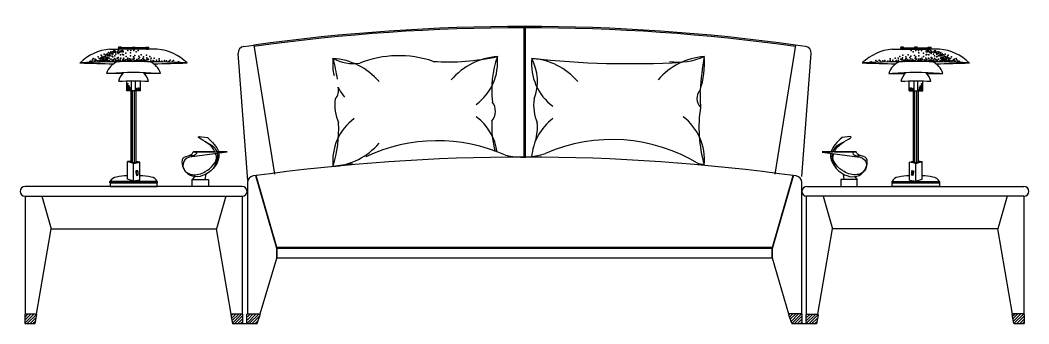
# Model space of a CAD drawing. Header units: millimetres. Extents: x 3060 to 28796, y 18778 to 36190.
# Drawn here: x 25596 to 28686, y 34043 to 34973 of the extents above; entities that cross this region are included whole.
import ezdxf

# ---------------------------------------------------------------- set-up
doc = ezdxf.new("R2010")
doc.units = ezdxf.units.MM

# ---------------------------------------------------------------- blocks, each defined once
blk = doc.blocks.new('A$C17CB0651')
for p, q in [((1543.5, 510.5), (1543.5, 910.5)), ((1548.5, 510.5), (1548.5, 910.5)), ((274.9, 840.6), (303, 840.6)), ((300.8, 844), (310, 844)), ((309.3, 846.9), (301.5, 846.9)), ((301.5, 846.9), (301.5, 846)), ((301.5, 846), (309.3, 846)), ((303, 842.9), (303, 840.6)), ((303, 842.9), (307.8, 842.9)), ((307.8, 840.6), (303, 840.6)), ((307.8, 840.6), (307.8, 842.9)), ((419.7, 840.6), (307.8, 840.6)), ((309.3, 846), (309.3, 846.9)), ((342.4, 844.4), (311.4, 844.4)), ((351.9, 844), (342.7, 844)), ((343.4, 846), (343.4, 846.9)), ((343.4, 846.9), (351.2, 846.9)), ((351.2, 846), (343.4, 846)), ((349.7, 842.9), (344.9, 842.9)), ((344.9, 840.6), (344.9, 842.9)), ((344.9, 840.6), (349.7, 840.6)), ((349.7, 842.9), (349.7, 840.6)), ((351.2, 846.9), (351.2, 846)), ((383.1, 844.4), (352.2, 844.4)), ((393.8, 844), (384.6, 844)), ((385.3, 846), (385.3, 846.9)), ((385.3, 846.9), (393.2, 846.9)), ((393.2, 846), (385.3, 846)), ((391.7, 842.9), (386.8, 842.9)), ((386.8, 840.6), (386.8, 842.9)), ((386.8, 840.6), (391.7, 840.6)), ((391.7, 842.9), (391.7, 840.6)), ((393.2, 846.9), (393.2, 846)), ((685, 849.1), (715.4, 853.2)), ((715.4, 853.2), (778.8, 457.6)), ((2375.6, 853.2), (2312.2, 457.6)), ((2406, 849.1), (2375.6, 853.2)), ((2671.5, 840.6), (2783.4, 840.6)), ((2697.4, 844), (2706.6, 844)), ((2705.9, 846.9), (2698.1, 846.9)), ((2698.1, 846.9), (2698.1, 846)), ((2698.1, 846), (2705.9, 846)), ((2699.6, 842.9), (2699.6, 840.6)), ((2699.6, 842.9), (2704.4, 842.9)), ((2704.4, 840.6), (2699.6, 840.6)), ((2704.4, 840.6), (2704.4, 842.9)), ((2705.9, 846), (2705.9, 846.9)), ((2708.1, 844.4), (2739, 844.4)), ((2739.3, 844), (2748.5, 844)), ((2747.8, 846.9), (2740, 846.9)), ((2740, 846.9), (2740, 846)), ((2740, 846), (2747.8, 846)), ((2741.5, 842.9), (2746.3, 842.9)), ((2741.5, 842.9), (2741.5, 840.6)), ((2746.3, 840.6), (2741.5, 840.6)), ((2746.3, 840.6), (2746.3, 842.9)), ((2747.8, 846), (2747.8, 846.9)), ((2748.8, 844.4), (2779.8, 844.4)), ((2790.4, 844), (2781.2, 844)), ((2781.9, 846), (2781.9, 846.9)), ((2781.9, 846.9), (2789.8, 846.9)), ((2789.8, 846), (2781.9, 846)), ((2783.4, 840.6), (2783.4, 842.9)), ((2788.3, 842.9), (2783.4, 842.9)), ((2783.4, 840.6), (2788.3, 840.6)), ((2788.3, 842.9), (2788.3, 840.6)), ((2816.4, 840.6), (2788.3, 840.6)), ((2789.8, 846.9), (2789.8, 846)), ((696.9, 438.6), (667.4, 827.8)), ((2395, 450.5), (2423.6, 827.8)), ((314.5, 766.6), (264.7, 766.6)), ((326.3, 713.4), (326.3, 742.3)), ((341.3, 713.4), (341.3, 742.6)), ((353, 713.4), (353, 742.6)), ((368.2, 713.4), (368.2, 742.3)), ((429.9, 766.6), (380.1, 766.6)), ((2661.3, 766.6), (2711.1, 766.6)), ((2723, 713.4), (2723, 742.3)), ((2738.2, 713.4), (2738.2, 742.6)), ((2749.9, 713.4), (2749.9, 742.6)), ((2764.9, 713.4), (2764.9, 742.3)), ((2776.8, 766.6), (2826.6, 766.6)), ((344.5, 713.4), (326.3, 713.4)), ((339.5, 494.9), (339.5, 713.4)), ((344.5, 494.3), (344.5, 713.4)), ((368.2, 713.4), (344.5, 713.4)), ((350.1, 494.2), (350.1, 713.4)), ((355, 494.7), (355, 713.4)), ((2723, 713.4), (2746.7, 713.4)), ((2736.2, 494.7), (2736.2, 713.4)), ((2741.2, 494.2), (2741.2, 713.4)), ((2746.7, 494.3), (2746.7, 713.4)), ((2746.7, 713.4), (2764.9, 713.4)), ((2751.7, 494.9), (2751.7, 713.4)), ((529.9, 526.7), (634.1, 526.7)), ((595.8, 526.7), (529.9, 526.7)), ((634.1, 525.6), (534.2, 511.8)), ((634.1, 526.7), (601.9, 526.7)), ((2561.3, 526.7), (2457.1, 526.7)), ((2457.1, 526.7), (2489.4, 526.7)), ((2457.1, 525.6), (2557.1, 511.8)), ((2495.4, 526.7), (2561.3, 526.7)), ((339.5, 497.4), (328.5, 496.4)), ((346.9, 491.2), (328.5, 496.4)), ((328.5, 442.4), (328.5, 496.4)), ((346.9, 491.2), (366.9, 494.8)), ((366.9, 494.8), (355, 496.8)), ((366.9, 439.7), (366.9, 494.9)), ((2724.3, 494.8), (2736.2, 496.8)), ((2724.3, 439.7), (2724.3, 494.9)), ((2744.3, 491.2), (2724.3, 494.8)), ((2744.3, 491.2), (2762.8, 496.4)), ((2751.7, 497.4), (2762.8, 496.4)), ((2762.8, 442.4), (2762.8, 496.4)), ((346.9, 436.2), (346.9, 491.2)), ((354.5, 468), (354.5, 462.1)), ((358.9, 468.7), (354.7, 468)), ((360.3, 466.9), (356.2, 466.2)), ((2731, 466.9), (2735.1, 466.2)), ((2732.3, 468.7), (2736.5, 468)), ((2736.7, 468), (2736.7, 462.1)), ((2744.3, 436.2), (2744.3, 491.2)), ((419.7, 435.4), (274.9, 435.4)), ((274.9, 435.4), (274.9, 432)), ((274.9, 432), (274.9, 435.4)), ((346.9, 436.2), (328.5, 442.4)), ((366.9, 439.7), (346.9, 436.2)), ((356.3, 454.1), (360.3, 454.8)), ((419.7, 432), (419.7, 435.4)), ((419.7, 435.4), (419.7, 432)), ((534.2, 450.2), (526.7, 441.7)), ((526.7, 441.7), (567.1, 441.7)), ((526.7, 441.7), (576.7, 441.7)), ((526.7, 420.5), (526.7, 441.7)), ((567.1, 441.7), (569.3, 457.6)), ((576.7, 441.7), (576.7, 420.5)), ((696, 432.7), (696, 30.5)), ((786, 230.5), (722.3, 453.5)), ((787, 230.6), (723.2, 453.8)), ((2304, 230.6), (2367.8, 453.8)), ((2305, 230.5), (2368.7, 453.5)), ((2395, 30.2), (2395, 432.7)), ((2564.5, 441.7), (2514.5, 441.7)), ((2514.5, 441.7), (2514.5, 420.5)), ((2524.1, 441.7), (2522, 457.6)), ((2564.5, 441.7), (2524.1, 441.7)), ((2557.1, 450.2), (2564.5, 441.7)), ((2564.5, 420.5), (2564.5, 441.7)), ((2671.5, 435.4), (2816.4, 435.4)), ((2671.5, 432), (2671.5, 435.4)), ((2671.5, 435.4), (2671.5, 432)), ((2724.3, 439.7), (2744.3, 436.2)), ((2735, 454.1), (2730.9, 454.8)), ((2744.3, 436.2), (2762.8, 442.4)), ((2816.4, 435.4), (2816.4, 432)), ((2816.4, 432), (2816.4, 435.4)), ((680, 420.5), (15, 420.5)), ((274.9, 432), (419.7, 432)), ((419.7, 432), (275.3, 432)), ((275.3, 432), (275.3, 420.5)), ((275.3, 420.5), (419.7, 420.5)), ((419.7, 420.5), (419.7, 432)), ((2410, 420.5), (3075, 420.5)), ((2671.5, 432), (2815.9, 432)), ((2671.5, 420.5), (2671.5, 432)), ((2816.4, 432), (2671.5, 432)), ((2815.9, 420.5), (2671.5, 420.5)), ((2815.9, 432), (2815.9, 420.5)), ((15, 390.5), (681, 390.5)), ((15, 390.5), (15, 30.2)), ((65.9, 390.5), (95, 290.5)), ((630.1, 390.5), (601, 290.5)), ((681, 29.9), (681, 390.5)), ((3075, 390.5), (2409, 390.5)), ((2409, 29.9), (2409, 390.5)), ((2459.9, 390.5), (2489, 290.5)), ((3024.1, 390.5), (2995, 290.5)), ((3075, 390.5), (3075, 30.2)), ((50.1, 30), (95, 290.5)), ((95, 290.5), (601, 290.5)), ((646, 29.3), (601, 290.5)), ((2444, 29.3), (2489, 290.5)), ((2995, 290.5), (2489, 290.5)), ((3039.9, 30), (2995, 290.5)), ((2304, 233.5), (786, 233.5)), ((2304, 230.5), (786, 230.5)), ((786, 200.5), (786, 230.5)), ((787, 200.3), (787, 230.6)), ((2304, 200.3), (2304, 230.6)), ((2305, 200.5), (2305, 230.5)), ((734.9, 30.1), (786, 200.5)), ((2304, 200.5), (786, 200.5)), ((2354.7, 29.8), (2305, 200.5)), ((14, 28.5), (16, 30.5)), ((14, 19.6), (24.8, 30.5)), ((14, 10.8), (33.7, 30.5)), ((14, 2), (42.5, 30.5)), ((14, 28.5), (14, 0.5)), ((14, 0.5), (46, 0.5)), ((16, 30.5), (48.8, 30.5)), ((21.3, 0.5), (50.5, 29.6)), ((30.2, 0.5), (49.3, 19.6)), ((39, 0.5), (47.5, 8.9)), ((46, 0.5), (50.8, 28.1)), ((645.6, 27.7), (650.3, 0)), ((646.2, 24.2), (651.9, 30)), ((647.5, 16.7), (660.8, 30)), ((680.4, 30), (647.5, 30)), ((648.8, 9.2), (669.6, 30)), ((650.1, 1.6), (678.4, 30)), ((650.3, 0.5), (726.1, 0.5)), ((657.7, 0.5), (682.4, 25.1)), ((666.6, 0.5), (682.4, 16.2)), ((675.4, 0.5), (682.4, 7.4)), ((682.4, 0), (682.4, 28)), ((694, 0.5), (694, 28.5)), ((696, 30.5), (733.7, 30.5)), ((696, 29.9), (696.6, 30.5)), ((696, 21.1), (705.4, 30.5)), ((696, 12.2), (714.2, 30.5)), ((696, 3.4), (723.1, 30.5)), ((701.9, 0.5), (731.9, 30.5)), ((710.8, 0.5), (732.5, 22.2)), ((719.6, 0.5), (728.7, 9.6)), ((726.1, 0.5), (735.6, 27.8)), ((2363.9, 0.5), (2354.4, 27.8)), ((2354.7, 26.9), (2358.3, 30.5)), ((2394, 30.5), (2356.3, 30.5)), ((2357, 20.3), (2367.1, 30.5)), ((2359.3, 13.8), (2376, 30.5)), ((2361.6, 7.2), (2384.8, 30.5)), ((2363.9, 0.7), (2393.6, 30.5)), ((2363.9, 0.5), (2439.7, 0.5)), ((2372.5, 0.5), (2396, 24)), ((2381.3, 0.5), (2396, 15.2)), ((2390.1, 0.5), (2396, 6.3)), ((2396, 0.5), (2396, 28.5)), ((2407.6, 26.8), (2410.8, 30)), ((2407.6, 18), (2419.7, 30)), ((2407.6, 9.1), (2428.5, 30)), ((2407.6, 0), (2407.6, 28)), ((2407.8, 0.5), (2437.4, 30)), ((2409.6, 30), (2442.5, 30)), ((2416.7, 0.5), (2444.4, 28.2)), ((2425.5, 0.5), (2442.7, 17.7)), ((2434.3, 0.5), (2440.9, 7)), ((2444.4, 27.7), (2439.7, 0)), ((3044, 0.5), (3039.2, 28.1)), ((3040.1, 22.9), (3047.7, 30.5)), ((3074, 30.5), (3041.2, 30.5)), ((3041.4, 15.3), (3056.5, 30.5)), ((3042.7, 7.8), (3065.4, 30.5)), ((3044, 0.5), (3076, 0.5)), ((3044.2, 0.5), (3074.2, 30.5)), ((3053.1, 0.5), (3076, 23.4)), ((3061.9, 0.5), (3076, 14.6)), ((3070.7, 0.5), (3076, 5.7)), ((3076, 28.5), (3076, 0.5))]:
    blk.add_line(p, q)
for centre, radius, start, end in [((1545.5, -5131.1), 6041.5, 82.10309, 97.89691), ((1545.5, -5131.1), 6037.5, 82.10309, 97.89691), ((285.8, 696.2), 144.8, 94.3429, 134.8567), ((301.7, 844.8), 1.25, 101.6154, 217.7857), ((300.5, 840.8), 3.19, 40.6856, 86.9076), ((317.6, 833.3), 12.7, 119.1208, 140.2305), ((310.2, 840.8), 3.19, 93.0924, 139.3144), ((309.1, 844.8), 1.25, 322.2143, 78.3846), ((343.6, 844.8), 1.25, 101.6154, 217.7857), ((342.5, 840.8), 3.19, 40.6856, 86.9076), ((352.2, 840.8), 3.19, 93.0924, 139.3144), ((351, 844.8), 1.25, 322.2143, 78.3846), ((376.9, 833.3), 12.7, 39.215, 60.8792), ((385.6, 844.8), 1.25, 101.6152, 217.7858), ((384.4, 840.8), 3.19, 40.6856, 86.9076), ((394.1, 840.8), 3.19, 93.0924, 139.3144), ((392.9, 844.8), 1.25, 322.2142, 78.3848), ((407.9, 693.1), 147.9, 45.5945, 85.4316), ((687.4, 829.3), 20, 96.8225, 184.3282), ((2403.6, 829.3), 20, 355.6718, 83.1775), ((2683.3, 693.1), 147.9, 94.5684, 134.4055), ((2698.3, 844.8), 1.25, 101.6152, 217.7858), ((2697.1, 840.8), 3.19, 40.6856, 86.9076), ((2714.3, 833.3), 12.7, 119.1208, 140.785), ((2706.8, 840.8), 3.19, 93.0924, 139.3144), ((2705.7, 844.8), 1.25, 322.2142, 78.3848), ((2740.2, 844.8), 1.25, 101.6154, 217.7857), ((2739.1, 840.8), 3.19, 40.6856, 86.9076), ((2748.8, 840.8), 3.19, 93.0924, 139.3144), ((2747.6, 844.8), 1.25, 322.2143, 78.3846), ((2773.6, 833.3), 12.7, 39.7695, 60.8792), ((2782.2, 844.8), 1.25, 101.6154, 217.7857), ((2781, 840.8), 3.19, 40.6856, 86.9076), ((2790.7, 840.8), 3.19, 93.0924, 139.3144), ((2789.5, 844.8), 1.25, 322.2143, 78.3846), ((2805.4, 696.2), 144.8, 45.1433, 85.6571), ((1119.3, 796), 161.9, 174.11, 192.9489), ((1021.2, 926.6), 130.2, 241.0908, 278.4042), ((943.9, 609), 204.1, 40.4189, 85.9871), ((544.8, 691), 430.9, 7.6727, 16.3954), ((1160.2, 497.7), 323.2, 71.0183, 111.7974), ((1310.4, 1515.3), 713.4, 266.3716, 282.2562), ((1476.2, 614.5), 204.1, 94.0129, 139.5811), ((1300.8, 801.5), 161.9, 306.5711, 5.89), ((1759.6, 714.6), 315.2, 160.8133, 186.5053), ((1728.2, 796), 161.9, 174.11, 233.4289), ((1869.4, 3613.3), 2816.9, 263.8398, 273.1866), ((1552.8, 609), 204.1, 40.4189, 85.9871), ((1437.3, 743), 147.3, 338.3017, 28.2264), ((2109.6, 614.5), 204.1, 94.0129, 139.5811), ((2016.9, 991.6), 190.4, 261.5028, 294.3374), ((1839.2, 797.1), 257, 341.3058, 4.6952), ((3441.5, 600.4), 1363.6, 170.8108, 175.1902), ((347.3, -2754.5), 3557.1, 87.355, 92.645), ((357.9, 5299), 4503.6, 267.776, 269.0833), ((318.3, 750.3), 56, 111.8061, 163.0823), ((376.3, 750.3), 56, 16.9177, 68.1939), ((336.6, 5299), 4503.6, 270.9167, 272.224), ((2744, -2754.5), 3557.1, 87.355, 92.645), ((2754.6, 5299), 4503.6, 267.776, 269.0833), ((2714.9, 750.3), 56, 111.8061, 163.0823), ((2773, 750.3), 56, 16.9177, 68.1939), ((2733.3, 5299), 4503.6, 270.9167, 272.224), ((347.3, -215), 984.2, 85.7804, 94.2196), ((345.7, 735), 44.5, 130.1548, 171.8287), ((347.3, -16.1), 758.8, 86.5578, 93.4422), ((348.8, 735), 44.5, 8.1713, 49.8452), ((2744, -215), 984.2, 85.7804, 94.2196), ((2742.4, 735), 44.5, 130.1548, 171.8287), ((2744, -16.1), 758.8, 86.5578, 93.4422), ((2745.5, 735), 44.5, 8.1713, 49.8452), ((937.4, 714.7), 38.2, 316.7316, 14.6494), ((1119.3, 796), 161.9, 206.2629, 219.0596), ((2110.2, 689.8), 37.2, 137.8287, 225.5264), ((4050.3, 752.8), 1968.2, 181.1124, 182.6095), ((1104.2, 670.1), 140.1, 172.4632, 202.983), ((1713, 670.1), 140.1, 172.4632, 202.983), ((1410.4, 650.8), 45.6, 319.098, 37.9167), ((2492.4, 600.7), 413, 171.2929, 195.9757), ((1119.3, 498.1), 161.9, 126.5711, 185.89), ((1300.8, 503.7), 161.9, 7.6359, 53.4289), ((1719.3, 603.9), 274.9, 176.4446, 196.2046), ((1728.2, 498.1), 161.9, 126.5711, 175.6819), ((1934.3, 503.7), 161.9, 354.11, 53.4289), ((596.4, 595.4), 379.3, 342.521, 3.0199), ((1431.8, 602.7), 152.8, 343.77, 4.7767), ((1278, 43.5), 516.8, 66.1803, 115.0578), ((1813.3, 54.7), 509.4, 58.4212, 113.5776), ((943.9, 685.2), 204.1, 274.0129, 319.5811), ((347.8, 540.1), 45.9, 259.6228, 278.9967), ((1545.5, -5488.5), 5999, 82.02988, 97.97012), ((1538.6, 737.3), 227.1, 256.796, 288.1918), ((2743.4, 540.1), 45.9, 261.0033, 280.3772), ((354.5, 466.3), 1.67, 335.6464, 90), ((400.7, 460.8), 45, 173.8166, 188.5834), ((358.6, 467.1), 1.67, 335.6464, 79.3658), ((412.6, 461.3), 52.7, 174.4239, 187.0451), ((1158.7, -746.2), 1244, 96.4814, 99.2749), ((1875.9, -985.7), 1489, 81.5237, 82.1415), ((2109.6, 690.7), 204.1, 261.6583, 265.9871), ((2732.6, 467.1), 1.67, 100.6342, 204.3536), ((2678.6, 461.3), 52.7, 352.9549, 5.5761), ((2690.5, 460.8), 45, 351.4166, 6.1834), ((2736.7, 466.3), 1.67, 90, 204.3536), ((299.2, 421.4), 28.1, 98.4064, 150.0209), ((348.2, 155.8), 298.1, 93.798, 100.2614), ((373.5, 462.1), 19, 180.0145, 204.8591), ((348.2, 155.8), 298.1, 79.7386, 86.398), ((399.8, 428), 21.2, 20.3456, 85.9287), ((716, 432.7), 20, 96.5941, 180), ((2375, 432.7), 20, 0, 83.4059), ((2691.4, 428), 21.2, 94.0713, 159.6544), ((2743, 155.8), 298.1, 93.602, 100.2614), ((2717.7, 462.1), 19, 335.1409, 359.9855), ((2743, 155.8), 298.1, 79.7386, 86.202), ((2792, 421.4), 28.1, 29.9791, 81.5936), ((15, 405.5), 15, 90, 270), ((680, 405.5), 15, 273.8226, 90), ((2410, 405.5), 15, 90, 266.1774), ((3075, 405.5), 15, 270, 90), ((16, 28.5), 2, 90, 180), ((48.8, 28.5), 2, 350.2176, 90), ((647.5, 28), 2, 90, 189.7824), ((680.4, 28), 2, 0, 90), ((696, 28.5), 2, 90, 180), ((733.7, 28.5), 2, 340.71, 90), ((2356.3, 28.5), 2, 90, 199.29), ((2394, 28.5), 2, 0, 90), ((2409.6, 28), 2, 90, 180), ((2442.5, 28), 2, 350.2176, 90), ((3041.2, 28.5), 2, 90, 189.7824), ((3074, 28.5), 2, 0, 90)]:
    blk.add_arc(centre, radius, start, end)
for points, knots in [([(595.8, 526.7), (593.7, 531.8), (585, 551.8), (523.9, 577.2), (561.8, 572.1), (575.6, 570.2)], [136.132183, 136.132183, 136.132183, 136.132183, 147.226606, 180.988529, 200.496136, 200.496136, 200.496136, 200.496136]), ([(568.2, 556.4), (578.1, 551.9), (592.6, 545.4), (600.2, 531.4), (601.9, 526.7)], [0, 0, 0, 0, 20.62058, 30.054702, 30.054702, 30.054702, 30.054702]), ([(2523, 556.4), (2513.1, 551.9), (2498.6, 545.4), (2491, 531.4), (2489.4, 526.7)], [0, 0, 0, 0, 20.62058, 30.054702, 30.054702, 30.054702, 30.054702]), ([(2495.4, 526.7), (2497.5, 531.8), (2506.2, 551.8), (2567.4, 577.2), (2529.5, 572.1), (2515.6, 570.2)], [136.132183, 136.132183, 136.132183, 136.132183, 147.226606, 180.988529, 200.496136, 200.496136, 200.496136, 200.496136]), ([(608.3, 522.1), (608.4, 521.5), (611.9, 497.6), (577.2, 447.6), (504.8, 446.9), (487.4, 515.1), (524, 513.2), (528.7, 524), (529.9, 526.7)], [38.626641, 38.626641, 38.626641, 38.626641, 39.881801, 89.959295, 127.798824, 157.940855, 174.456676, 180.055182, 180.055182, 180.055182, 180.055182]), ([(2482.9, 522.1), (2482.8, 521.5), (2479.3, 497.6), (2514, 447.6), (2586.5, 446.9), (2603.8, 515.1), (2567.2, 513.2), (2562.5, 524), (2561.3, 526.7)], [38.626641, 38.626641, 38.626641, 38.626641, 39.881801, 89.959295, 127.798824, 157.940855, 174.456676, 180.055182, 180.055182, 180.055182, 180.055182]), ([(535.2, 511.8), (523.2, 511), (501.1, 509.4), (494.7, 470.6), (530, 450.1), (565.7, 463.2), (591.9, 483.1), (604.7, 506.7), (599.4, 518.1), (598.3, 520.7)], [0, 0, 0, 0, 21.09917, 38.676394, 60.076876, 87.213349, 107.936622, 126.385163, 131.817526, 131.817526, 131.817526, 131.817526]), ([(603.4, 521.4), (604, 518.6), (605.9, 502.4), (598.6, 487.9), (591.7, 476)], [33.559119, 33.559119, 33.559119, 33.559119, 39.068987, 64.646446, 64.646446, 64.646446, 64.646446]), ([(2487.9, 521.4), (2487.3, 518.6), (2485.4, 502.4), (2492.6, 487.9), (2499.5, 476)], [33.559119, 33.559119, 33.559119, 33.559119, 39.068987, 64.646446, 64.646446, 64.646446, 64.646446]), ([(2556, 511.8), (2568.1, 511), (2590.2, 509.4), (2596.6, 470.6), (2561.3, 450.1), (2525.5, 463.2), (2499.3, 483.1), (2486.6, 506.7), (2491.8, 518.1), (2492.9, 520.7)], [0, 0, 0, 0, 21.09917, 38.676394, 60.076876, 87.213349, 107.936622, 126.385163, 131.817526, 131.817526, 131.817526, 131.817526])]:
    blk.add_open_spline(points, degree=3, knots=knots)
for points in [[(573.5, 570.2), (588, 556.4), (602.5, 542.6), (607.3, 526.7)], [(2517.7, 570.2), (2503.2, 556.4), (2488.7, 542.6), (2484, 526.7)]]:
    blk.add_open_spline(points, degree=3)
for points in [[(529.9, 526.7), (540.6, 522.4), (536.3, 517.1), (518.2, 515)], [(2561.3, 526.7), (2550.7, 522.4), (2554.9, 517.1), (2573, 515)]]:
    blk.add_spline(points, degree=3)
for p in [(286.7, 836.2), (289.9, 836.2), (302.2, 835.3), (308.9, 835.3), (312.3, 836.4), (330.1, 836.4), (339, 836.4), (347.9, 836.4), (361.2, 836.4), (2730, 836.4), (2743.3, 836.4), (2752.2, 836.4), (2761.2, 836.4), (2779, 836.4), (2782.3, 835.3), (2789, 835.3), (2801.3, 836.2), (2804.5, 836.2), (215.4, 804.1), (219.9, 804.1), (221.8, 807.9), (223.9, 812.1), (226.5, 804.1), (229.1, 810), (229.9, 805.2), (231.2, 809), (233.2, 807.5), (233.2, 806.4), (237.7, 805.2), (238.6, 817.3), (241.7, 812.1), (242.1, 805.2), (244.3, 810.8), (246.6, 814.1), (246.6, 809.7), (246.6, 809.7), (246.6, 807.5), (246.6, 805.2), (248, 822.6), (249, 803.7), (249.9, 819.7), (251, 813), (251.1, 816.3), (252.2, 806.9), (252.2, 803.7), (253.3, 810.8), (253.3, 807.5), (255.5, 816.4), (255.5, 806.4), (256.4, 810), (256.6, 815.2), (257.4, 825.7), (257.4, 818.4), (259.5, 804.8), (259.9, 819.7), (259.9, 809.7), (261.6, 813.1), (262.7, 823.6), (262.7, 807.9), (263.3, 823), (263.3, 816.4), (263.7, 806.9), (264.8, 812.1), (266.8, 826.7), (266.8, 803.7), (267.7, 821.9), (267.7, 815.2), (267.7, 809.7), (267.9, 804.8), (268.8, 823), (270, 814.2), (271, 830.9), (271.1, 820.8), (271.1, 805.2), (272.2, 813), (273.1, 828.8), (273.3, 824.1), (273.3, 806.4), (274.2, 820.5), (276.6, 829.7), (276.6, 821.9), (277.3, 833), (277.7, 809.7), (278.4, 828.8), (278.9, 827.5), (280, 827.5), (281.5, 818.4), (281.5, 806.9), (282.6, 833), (283.3, 826.4), (283.3, 824.1), (283.6, 817.3), (284.6, 829.9), (284.6, 804.8), (285.5, 808.6), (285.7, 809), (287.8, 831.9), (288.9, 834.2), (289.9, 812.1), (290, 820.8), (291.1, 830.8), (292, 833), (292, 804.8), (292.2, 808.6), (293.3, 825.3), (294.4, 807.5), (297.2, 832), (297.2, 813.1), (298.3, 804.8), (298.9, 834.2), (299.3, 811), (300, 829.7), (300, 827.5), (300, 815.2), (302.2, 807.5), (302.2, 806.4), (304.5, 830.8), (304.5, 805.8), (306.6, 806.9), (306.6, 803.7), (307.7, 834.1), (307.7, 812.1), (307.7, 804.8), (307.8, 823), (308.4, 813.7), (311.1, 833), (313.4, 824.1), (313.4, 806.4), (314, 809), (315, 833), (315.6, 834.2), (316.1, 823.6), (316.1, 804.8), (316.3, 808.5), (317.1, 813.1), (320.3, 804.8), (321.2, 807.5), (322.3, 808.6), (322.3, 805.2), (323.4, 828.6), (324.4, 818.4), (327.6, 809), (328.6, 804.8), (329.3, 812.8), (331.2, 806.4), (331.8, 806.9), (333.9, 805.8), (334.5, 810.8), (337.9, 829.7), (338.1, 820.5), (339.1, 810), (339.1, 806.9), (339.1, 804.8), (342.3, 805.2), (345.4, 810), (347.5, 817.3), (347.9, 810.8), (349.4, 813.7), (349.6, 805.8), (351.7, 821.5), (352, 805), (353.8, 805.8), (355.7, 833), (356.3, 805.9), (357.2, 809.4), (359, 805.8), (362.2, 804.8), (362.4, 810.8), (363.2, 819.4), (365.7, 815.2), (366.8, 806.7), (369.5, 803.7), (370.5, 823.6), (371.6, 807.9), (371.6, 803.7), (375.5, 812), (375.5, 805.9), (377.9, 817.3), (377.9, 810.8), (378.9, 804.8), (380, 807.9), (384.2, 805.9), (385.9, 807.6), (387.3, 822.6), (388, 814.1), (389.1, 810.8), (391.3, 808.6), (393.5, 809.7), (396.7, 818.4), (400.2, 807.5), (401.3, 813), (406.9, 806.4), (409.1, 804.1), (410.2, 813), (418, 807.5), (425.8, 810.8), (425.8, 806.4), (433.6, 804.1), (442.5, 806.4), (448.1, 805.2), (455.9, 804.1), (459.6, 806.9), (470, 805.8), (2621.2, 805.8), (2631.7, 806.9), (2635.4, 804.1), (2643.1, 805.2), (2648.7, 806.4), (2657.6, 804.1), (2665.4, 810.8), (2665.4, 806.4), (2673.2, 807.5), (2681, 813), (2682.1, 804.1), (2684.3, 806.4), (2689.9, 813), (2691, 807.5), (2694.5, 818.4), (2697.7, 809.7), (2699.9, 808.6), (2702.2, 810.8), (2703.3, 814.1), (2703.9, 822.6), (2705.3, 807.6), (2707, 805.9), (2711.3, 807.9), (2712.3, 804.8), (2713.3, 810.8), (2713.4, 817.3), (2715.7, 812), (2715.7, 805.9), (2719.6, 807.9), (2719.6, 803.7), (2720.7, 823.6), (2721.7, 803.7), (2724.4, 806.7), (2725.5, 815.2), (2728, 819.4), (2728.9, 810.8), (2729.1, 804.8), (2732.2, 805.8), (2734, 809.4), (2734.9, 805.9), (2735.5, 833), (2737.5, 805.8), (2739.3, 805), (2739.5, 821.5), (2741.6, 805.8), (2741.9, 813.7), (2743.3, 810.8), (2743.7, 817.3), (2745.8, 810), (2748.9, 805.2), (2752.1, 810), (2752.1, 806.9), (2752.1, 804.8), (2753.2, 820.5), (2753.4, 829.7), (2756.7, 810.8), (2757.4, 805.8), (2759.4, 806.9), (2760, 806.4), (2761.9, 812.8), (2762.6, 804.8), (2763.6, 809), (2766.8, 818.4), (2767.8, 828.6), (2768.9, 808.6), (2768.9, 805.2), (2770.1, 807.5), (2771, 804.8), (2774.1, 813.1), (2775, 808.5), (2775.2, 823.6), (2775.2, 804.8), (2775.6, 834.2), (2776.2, 833), (2777.2, 809), (2777.9, 824.1), (2777.9, 806.4), (2780.1, 833), (2782.8, 813.7), (2783.4, 823), (2783.5, 834.1), (2783.5, 812.1), (2783.5, 804.8), (2784.6, 806.9), (2784.6, 803.7), (2786.7, 805.8), (2786.8, 830.8), (2789, 807.5), (2789, 806.4), (2791.2, 829.7), (2791.2, 827.5), (2791.2, 815.2), (2791.9, 811), (2792.3, 834.2), (2793, 804.8), (2794, 832), (2794, 813.1), (2796.8, 807.5), (2797.9, 825.3), (2799, 808.6), (2799.2, 833), (2799.2, 804.8), (2800.1, 830.8), (2801.2, 820.8), (2801.3, 812.1), (2802.3, 834.2), (2803.5, 831.9), (2805.5, 809), (2805.7, 808.6), (2806.6, 829.9), (2806.6, 804.8), (2807.6, 817.3), (2807.9, 826.4), (2807.9, 824.1), (2808.7, 833), (2809.7, 818.4), (2809.7, 806.9), (2811.3, 827.5), (2812.4, 827.5), (2812.9, 828.8), (2813.5, 809.7), (2813.9, 833), (2814.6, 829.7), (2814.6, 821.9), (2817, 820.5), (2817.9, 824.1), (2817.9, 806.4), (2818.1, 828.8), (2819, 813), (2820.2, 830.9), (2820.2, 820.8), (2820.2, 805.2), (2821.2, 814.2), (2822.4, 823), (2823.3, 804.8), (2823.5, 821.9), (2823.5, 815.2), (2823.5, 809.7), (2824.4, 826.7), (2824.4, 803.7), (2826.5, 812.1), (2827.5, 806.9), (2828, 823), (2828, 816.4), (2828.6, 823.6), (2828.6, 807.9), (2829.6, 813.1), (2831.3, 819.7), (2831.3, 809.7), (2831.7, 804.8), (2833.8, 825.7), (2833.8, 818.4), (2834.6, 815.2), (2834.9, 810), (2835.7, 816.4), (2835.7, 806.4), (2838, 810.8), (2838, 807.5), (2839, 806.9), (2839, 803.7), (2840.1, 816.3), (2840.2, 813), (2841.3, 819.7), (2842.2, 803.7), (2843.2, 822.6), (2844.7, 814.1), (2844.7, 809.7), (2844.7, 809.7), (2844.7, 807.5), (2844.7, 805.2), (2846.9, 810.8), (2849.1, 805.2), (2849.5, 812.1), (2852.7, 817.3), (2853.6, 805.2), (2858, 807.5), (2858, 806.4), (2860, 809), (2861.3, 805.2), (2862.1, 810), (2864.7, 804.1), (2867.3, 812.1), (2869.4, 807.9), (2871.4, 804.1), (2875.8, 804.1), (213.2, 803), (218.7, 800.8), (243.8, 801.6), (383.1, 802.7), (454.3, 801.6), (465.8, 802.7), (484.7, 801.6), (2606.5, 801.6), (2625.4, 802.7), (2636.9, 801.6), (2708.1, 802.7), (2847.4, 801.6), (2872.5, 800.8), (2878, 803), (327.4, 724.2), (327.4, 716.5), (327.4, 715.1), (327.6, 718.8), (328, 724.8), (328, 719.2), (328.4, 721.5), (328.6, 717.8), (329, 715.1), (329.4, 718.2), (329.4, 715.1), (329.7, 734.5), (329.7, 729.3), (329.7, 724.1), (330.4, 717.5), (330.7, 727.2), (330.7, 722), (330.7, 715.7), (330.7, 714.1), (331.1, 717.8), (331.4, 716.1), (331.8, 724.1), (331.8, 717.8), (332.1, 715.1), (333.4, 716.5), (333.9, 727.2), (334.4, 717.5), (334.9, 719.9), (334.9, 716.7), (334.9, 714.7), (335.1, 715.1), (335.9, 722), (336.7, 715.5), (336.7, 715.1), (337, 717.8), (338.1, 714.5), (339.1, 715.7), (339.1, 714.8), (353.8, 714.8), (354.1, 717.2), (354.5, 720.2), (354.5, 713.5), (354.8, 719.2), (355.5, 720.8), (355.5, 716.5), (355.5, 714.1), (355.8, 714.8), (358.5, 714.8), (358.8, 715.1), (359.8, 718.8), (360.5, 715.8), (360.5, 713.8), (361.5, 721.2), (361.8, 714.5), (363.5, 719.5), (363.5, 714.5), (363.5, 714.5), (364.5, 716.5), (365.8, 718.5), (366.2, 721.2), (366.2, 714.1), (366.5, 715.1), (2724.7, 715.1), (2725.1, 721.2), (2725.1, 714.1), (2725.4, 718.5), (2726.7, 716.5), (2727.7, 719.5), (2727.7, 714.5), (2727.7, 714.5), (2729.4, 714.5), (2729.7, 721.2), (2730.7, 715.8), (2730.7, 713.8), (2731.4, 718.8), (2732.4, 715.1), (2732.7, 714.8), (2735.4, 714.8), (2735.8, 720.8), (2735.8, 716.5), (2735.8, 714.1), (2736.4, 719.2), (2736.8, 720.2), (2736.8, 713.5), (2737.1, 717.2), (2737.4, 714.8), (2752.1, 715.7), (2752.1, 714.8), (2753.1, 714.5), (2754.2, 717.8), (2754.5, 715.5), (2754.5, 715.1), (2755.3, 722), (2756.2, 715.1), (2756.3, 719.9), (2756.3, 716.7), (2756.3, 714.7), (2756.8, 717.5), (2757.4, 727.2), (2757.8, 716.5), (2759.2, 715.1), (2759.5, 724.1), (2759.5, 717.8), (2759.8, 716.1), (2760.2, 717.8), (2760.5, 727.2), (2760.5, 722), (2760.5, 715.7), (2760.5, 714.1), (2760.8, 717.5), (2761.6, 734.5), (2761.6, 729.3), (2761.6, 724.1), (2761.8, 718.2), (2761.8, 715.1), (2762.2, 715.1), (2762.6, 717.8), (2762.8, 721.5), (2763.2, 724.8), (2763.2, 719.2), (2763.7, 718.8), (2763.9, 724.2), (2763.9, 716.5), (2763.9, 715.1), (335.2, 496.4), (335.7, 496.4), (336.3, 496.7), (336.3, 496.2), (336.3, 496), (336.6, 496.4), (337, 496.5), (337.1, 496.4), (337.1, 496.1), (337.1, 495.8), (337.7, 496.5), (337.7, 495.8), (337.9, 496.1), (338, 496), (338.2, 496.5), (338.2, 495.5), (338.3, 495.8), (338.8, 495.2), (338.9, 496.5), (338.9, 496.4), (338.9, 496), (338.9, 495.5), (338.9, 495.5), (339.2, 494.8), (355.1, 494.9), (355.4, 496.1), (355.4, 495.4), (355.5, 495.1), (355.7, 495.7), (355.9, 495.8), (356.1, 495.1), (356.2, 496.1), (356.2, 495.8), (356.4, 495.7), (356.4, 495.1), (356.5, 495.2), (356.8, 495.7), (357.1, 495.8), (357.3, 495.2), (357.6, 495.8), (358.2, 495.8), (358.8, 495.8), (358.8, 495.4), (359.9, 495.5), (2731.3, 495.5), (2732.5, 495.8), (2732.5, 495.4), (2733.1, 495.8), (2733.6, 495.8), (2733.9, 495.2), (2734.1, 495.8), (2734.4, 495.7), (2734.7, 495.2), (2734.8, 495.7), (2734.8, 495.1), (2735, 496.1), (2735, 495.8), (2735.1, 495.1), (2735.3, 495.8), (2735.6, 495.7), (2735.7, 495.1), (2735.9, 496.1), (2735.9, 495.4), (2736.2, 494.9), (2752, 494.8), (2752.3, 496.5), (2752.3, 496.4), (2752.3, 496), (2752.3, 495.5), (2752.3, 495.5), (2752.5, 495.2), (2752.9, 495.8), (2753, 496.5), (2753, 495.5), (2753.2, 496), (2753.3, 496.1), (2753.5, 496.5), (2753.5, 495.8), (2754.1, 496.4), (2754.1, 496.1), (2754.1, 495.8), (2754.2, 496.5), (2754.7, 496.4), (2755, 496.7), (2755, 496.2), (2755, 496), (2755.6, 496.4), (2756, 496.4)]:
    blk.add_point(p)

msp = doc.modelspace()

# ---------------------------------------------------------------- block references
msp.add_blockref('A$C17CB0651', (25596.3, 34043))

doc.saveas('drawing.dxf')
